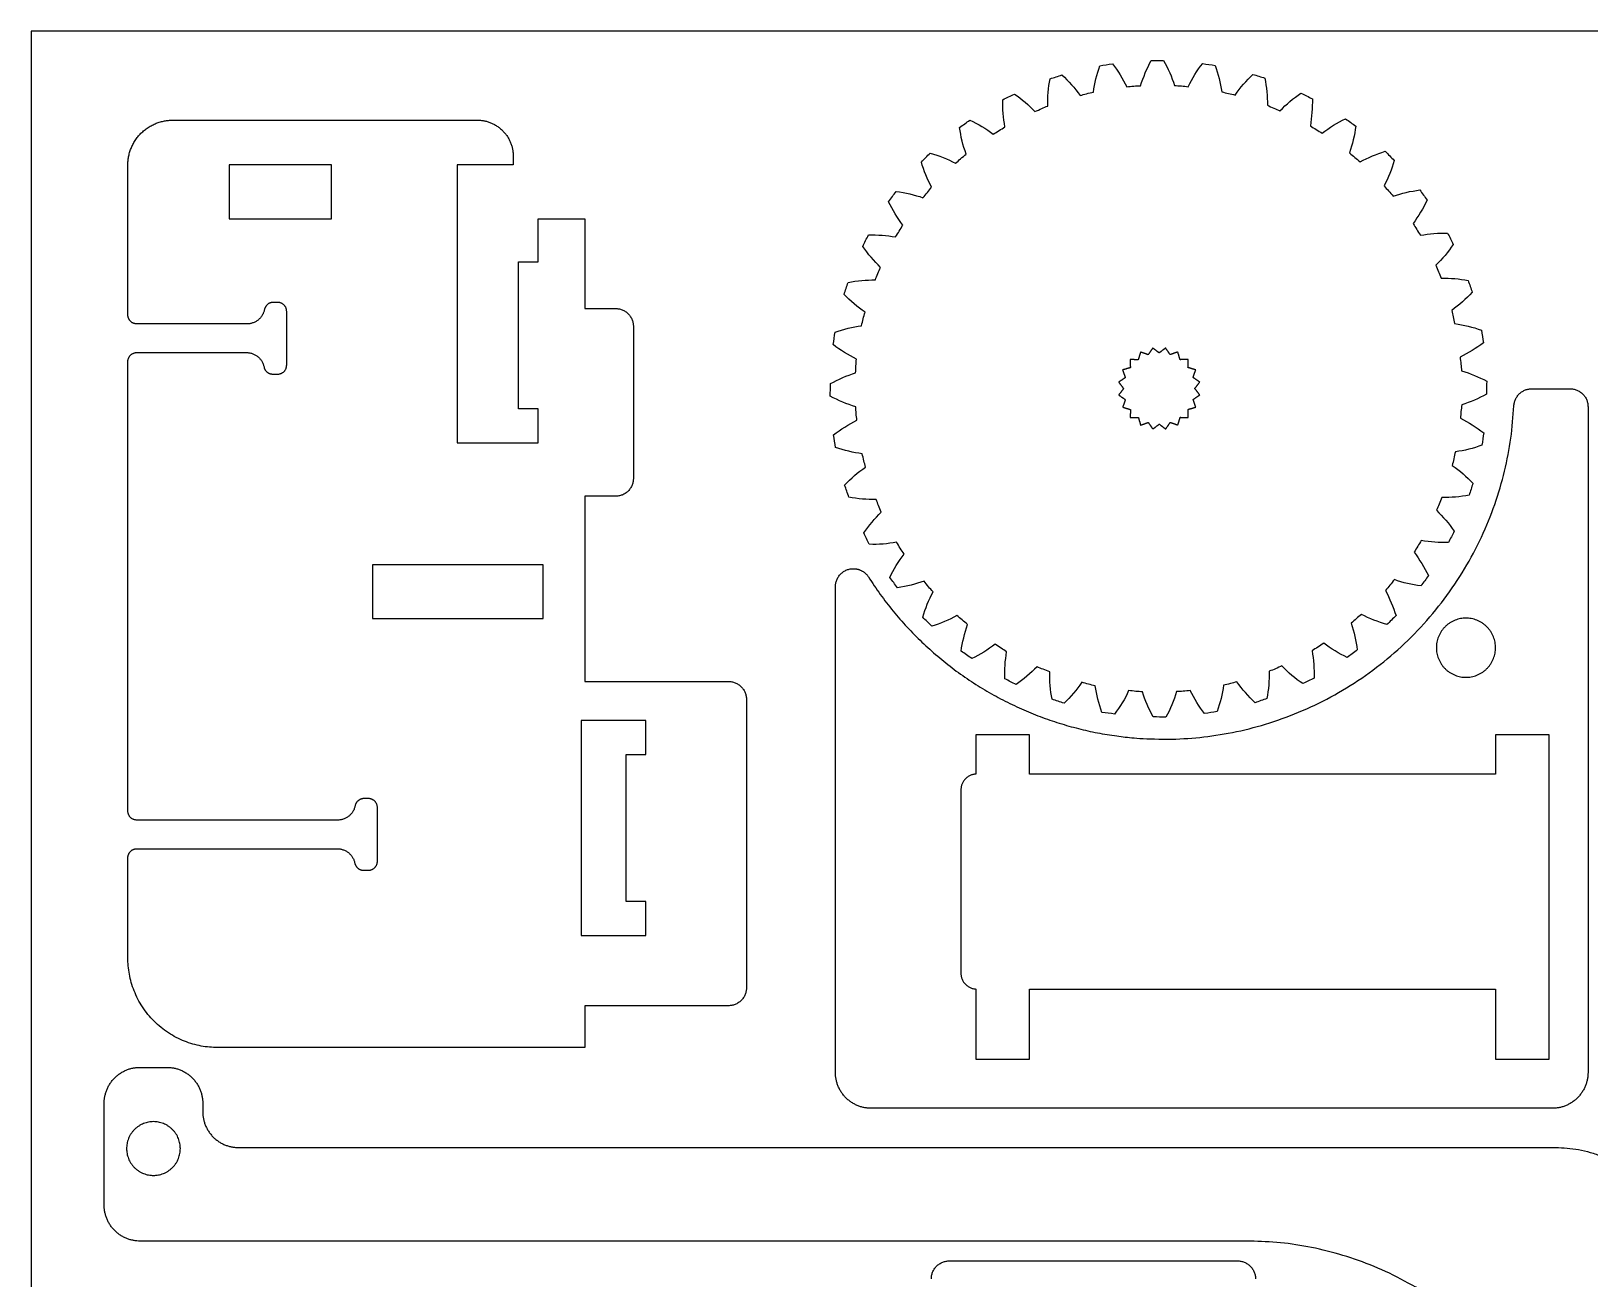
# Model space of a CAD drawing. Header units: millimetres. Extents: x -488 to 12, y -1 to 299.
# Drawn here: x -488.3 to -401.3, y 229.5 to 299.1 of the extents above; entities that cross this region are included whole.
import ezdxf

# ---------------------------------------------------------------- set-up
doc = ezdxf.new("R2010")
doc.units = ezdxf.units.MM
doc.header["$MEASUREMENT"] = 0
doc.layers.add('DEFAULT', color=7, linetype='Continuous')

msp = doc.modelspace()

# ---------------------------------------------------------------- linework, layer by layer
at = {"layer": 'DEFAULT'}
for p, q in [((-464.541, 291.628), (-464.541, 276.128)), ((-464.541, 276.128), (-460.021, 276.128))]:
    msp.add_line(p, q, dxfattribs=at)
msp.add_lwpolyline([(-488.317, -0.907), (11.683, -0.907), (11.683, 299.093), (-488.317, 299.093), (-488.317, -0.907)], dxfattribs=at)
for points, degree in [([(-426.417, 296.049), (-426.253, 296.543), (-426.066, 296.999), (-425.821, 297.454)], 3), ([(-425.821, 297.454), (-425.59, 297.456), (-425.358, 297.459), (-425.126, 297.461)], 3), ([(-425.126, 297.461), (-424.873, 297.019), (-424.678, 296.537), (-424.519, 296.061)], 3), ([(-431.461, 296.437), (-431.24, 296.507), (-431.019, 296.578), (-430.798, 296.649)], 3), ([(-430.798, 296.649), (-430.418, 296.308), (-430.091, 295.927), (-429.79, 295.504)], 3), ([(-429.039, 295.688), (-428.972, 296.191), (-428.859, 296.682), (-428.686, 297.159)], 3), ([(-428.686, 297.159), (-428.453, 297.197), (-428.22, 297.235), (-427.987, 297.273)], 3), ([(-427.987, 297.273), (-427.671, 296.869), (-427.4, 296.444), (-427.188, 295.988)], 3), ([(-423.749, 295.995), (-423.534, 296.464), (-423.274, 296.892), (-422.945, 297.286)], 3), ([(-422.945, 297.286), (-422.715, 297.253), (-422.484, 297.22), (-422.254, 297.187)], 3), ([(-422.254, 297.187), (-422.083, 296.706), (-421.965, 296.214), (-421.887, 295.706)], 3), ([(-421.142, 295.531), (-420.85, 295.941), (-420.519, 296.339), (-420.146, 296.684)], 3), ([(-420.146, 296.684), (-419.924, 296.614), (-419.702, 296.545), (-419.479, 296.475)], 3), ([(-431.594, 294.916), (-431.601, 295.419), (-431.558, 295.942), (-431.461, 296.437)], 3), ([(-427.188, 295.988), (-427.057, 296.002), (-426.925, 296.016), (-426.794, 296.031)], 3), ([(-426.794, 296.031), (-426.668, 296.037), (-426.543, 296.043), (-426.417, 296.049)], 3), ([(-424.519, 296.061), (-424.392, 296.053), (-424.264, 296.046), (-424.136, 296.038)], 3), ([(-424.136, 296.038), (-424.007, 296.024), (-423.878, 296.01), (-423.749, 295.995)], 3), ([(-421.887, 295.706), (-421.763, 295.676), (-421.639, 295.647), (-421.515, 295.618)], 3), ([(-419.479, 296.475), (-419.387, 295.969), (-419.333, 295.464), (-419.339, 294.957)], 3), ([(-433.98, 293.75), (-434.074, 294.253), (-434.106, 294.765), (-434.1, 295.271)], 3), ([(-434.1, 295.271), (-433.885, 295.376), (-433.669, 295.481), (-433.454, 295.586)], 3), ([(-433.454, 295.586), (-433.036, 295.3), (-432.645, 294.982), (-432.305, 294.612)], 3), ([(-431.931, 294.778), (-431.819, 294.824), (-431.706, 294.87), (-431.594, 294.916)], 3), ([(-429.79, 295.504), (-429.669, 295.537), (-429.548, 295.571), (-429.427, 295.605)], 3), ([(-429.427, 295.605), (-429.297, 295.633), (-429.168, 295.661), (-429.039, 295.688)], 3), ([(-421.515, 295.618), (-421.39, 295.589), (-421.266, 295.56), (-421.142, 295.531)], 3), ([(-419.339, 294.957), (-419.219, 294.906), (-419.098, 294.855), (-418.977, 294.804)], 3), ([(-418.635, 294.649), (-418.28, 295.018), (-417.889, 295.352), (-417.466, 295.64)], 3), ([(-417.466, 295.64), (-417.252, 295.534), (-417.038, 295.428), (-416.824, 295.322)], 3), ([(-416.824, 295.322), (-416.827, 294.818), (-416.859, 294.308), (-416.937, 293.805)], 3), ([(-480.421, 294.128), (-474.755, 294.128), (-469.088, 294.128), (-463.421, 294.128)], 3), ([(-436.508, 293.721), (-436.319, 293.857), (-436.13, 293.993), (-435.941, 294.129)], 3), ([(-435.941, 294.129), (-435.474, 293.918), (-435.036, 293.655), (-434.633, 293.348)], 3), ([(-432.305, 294.612), (-432.18, 294.667), (-432.055, 294.722), (-431.931, 294.778)], 3), ([(-418.977, 294.804), (-418.863, 294.753), (-418.749, 294.701), (-418.635, 294.649)], 3), ([(-416.281, 293.405), (-415.878, 293.719), (-415.441, 293.993), (-414.976, 294.206)], 3), ([(-414.976, 294.206), (-414.785, 294.068), (-414.594, 293.931), (-414.403, 293.793)], 3), ([(-436.142, 292.239), (-436.331, 292.713), (-436.446, 293.209), (-436.508, 293.721)], 3), ([(-434.633, 293.348), (-434.524, 293.415), (-434.415, 293.482), (-434.307, 293.549)], 3), ([(-434.307, 293.549), (-434.198, 293.616), (-434.089, 293.683), (-433.98, 293.75)], 3), ([(-416.937, 293.805), (-416.828, 293.738), (-416.719, 293.671), (-416.609, 293.605)], 3), ([(-416.609, 293.605), (-416.5, 293.538), (-416.391, 293.471), (-416.281, 293.405)], 3), ([(-414.403, 293.793), (-414.47, 293.288), (-414.591, 292.788), (-414.753, 292.301)], 3), ([(-438.644, 291.792), (-438.481, 291.959), (-438.318, 292.126), (-438.155, 292.294)], 3), ([(-438.155, 292.294), (-437.661, 292.156), (-437.182, 291.962), (-436.734, 291.721)], 3), ([(-436.458, 291.977), (-436.353, 292.064), (-436.247, 292.152), (-436.142, 292.239)], 3), ([(-414.753, 292.301), (-414.655, 292.219), (-414.557, 292.136), (-414.459, 292.053)], 3), ([(-414.166, 291.805), (-413.719, 292.044), (-413.247, 292.236), (-412.762, 292.391)], 3), ([(-412.762, 292.391), (-412.594, 292.221), (-412.426, 292.051), (-412.258, 291.882)], 3), ([(-482.921, 283.262), (-482.921, 286.05), (-482.921, 288.839), (-482.921, 291.628)], 3), ([(-471.555, 291.628), (-473.459, 291.628), (-475.363, 291.628), (-477.267, 291.628)], 3), ([(-477.267, 291.628), (-477.267, 290.628), (-477.267, 289.628), (-477.267, 288.628)], 3), ([(-471.555, 288.628), (-471.555, 289.628), (-471.555, 290.628), (-471.555, 291.628)], 3), ([(-461.421, 291.628), (-462.461, 291.628), (-463.501, 291.628), (-464.541, 291.628)], 3), ([(-461.421, 292.128), (-461.421, 291.962), (-461.421, 291.795), (-461.421, 291.628)], 3), ([(-438.079, 290.385), (-438.304, 290.833), (-438.511, 291.308), (-438.644, 291.792)], 3), ([(-436.734, 291.721), (-436.642, 291.807), (-436.55, 291.892), (-436.458, 291.977)], 3), ([(-414.459, 292.053), (-414.361, 291.97), (-414.263, 291.888), (-414.166, 291.805)], 3), ([(-412.258, 291.882), (-412.394, 291.384), (-412.593, 290.912), (-412.829, 290.459)], 3), ([(-440.481, 289.575), (-440.336, 289.767), (-440.191, 289.959), (-440.046, 290.151)], 3), ([(-440.046, 290.151), (-439.537, 290.083), (-439.04, 289.966), (-438.554, 289.802)], 3), ([(-438.554, 289.802), (-438.472, 289.9), (-438.389, 289.998), (-438.306, 290.095)], 3), ([(-438.306, 290.095), (-438.231, 290.192), (-438.155, 290.288), (-438.079, 290.385)], 3), ([(-412.829, 290.459), (-412.744, 290.368), (-412.659, 290.276), (-412.574, 290.184)], 3), ([(-412.574, 290.184), (-412.488, 290.086), (-412.401, 289.987), (-412.315, 289.888)], 3), ([(-412.315, 289.888), (-411.839, 290.059), (-411.341, 290.167), (-410.831, 290.234)], 3), ([(-410.422, 289.667), (-410.64, 289.208), (-410.914, 288.767), (-411.202, 288.359)], 3), ([(-410.831, 290.234), (-410.694, 290.045), (-410.558, 289.856), (-410.422, 289.667)], 3), ([(-439.678, 288.27), (-439.983, 288.691), (-440.248, 289.117), (-440.481, 289.575)], 3), ([(-477.267, 288.628), (-475.363, 288.628), (-473.459, 288.628), (-471.555, 288.628)], 3), ([(-460.021, 286.228), (-460.021, 287.028), (-460.021, 287.828), (-460.021, 288.628)], 3), ([(-460.021, 288.628), (-459.155, 288.628), (-458.288, 288.628), (-457.421, 288.628)], 3), ([(-457.421, 288.628), (-457.421, 286.959), (-457.421, 285.29), (-457.421, 283.62)], 3), ([(-440.079, 287.614), (-440.012, 287.723), (-439.945, 287.832), (-439.878, 287.942)], 3), ([(-439.878, 287.942), (-439.812, 288.051), (-439.745, 288.16), (-439.678, 288.27)], 3), ([(-411.202, 288.359), (-411.136, 288.25), (-411.069, 288.142), (-411.002, 288.033)], 3), ([(-411.002, 288.033), (-410.935, 287.924), (-410.868, 287.815), (-410.801, 287.706)], 3), ([(-441.914, 287.085), (-441.808, 287.299), (-441.702, 287.513), (-441.596, 287.727)], 3), ([(-440.922, 285.915), (-441.287, 286.279), (-441.62, 286.661), (-441.914, 287.085)], 3), ([(-441.596, 287.727), (-441.089, 287.735), (-440.58, 287.702), (-440.079, 287.614)], 3), ([(-410.801, 287.706), (-410.295, 287.801), (-409.791, 287.844), (-409.28, 287.826)], 3), ([(-408.968, 287.201), (-409.24, 286.77), (-409.575, 286.385), (-409.94, 286.031)], 3), ([(-409.28, 287.826), (-409.176, 287.618), (-409.072, 287.409), (-408.968, 287.201)], 3), ([(-461.121, 278.028), (-461.121, 280.762), (-461.121, 283.495), (-461.121, 286.228)], 3), ([(-461.121, 286.228), (-460.755, 286.228), (-460.388, 286.228), (-460.021, 286.228)], 3), ([(-441.21, 285.215), (-441.166, 285.334), (-441.122, 285.454), (-441.078, 285.574)], 3), ([(-441.078, 285.574), (-441.026, 285.688), (-440.974, 285.802), (-440.922, 285.915)], 3), ([(-409.94, 286.031), (-409.892, 285.912), (-409.845, 285.793), (-409.797, 285.674)], 3), ([(-409.797, 285.674), (-409.743, 285.556), (-409.689, 285.438), (-409.635, 285.32)], 3), ([(-409.635, 285.32), (-409.132, 285.322), (-408.626, 285.28), (-408.135, 285.183)], 3), ([(-442.957, 284.405), (-442.881, 284.628), (-442.805, 284.851), (-442.728, 285.075)], 3), ([(-441.784, 283.413), (-442.209, 283.695), (-442.606, 284.042), (-442.957, 284.405)], 3), ([(-442.728, 285.075), (-442.223, 285.173), (-441.72, 285.224), (-441.21, 285.215)], 3), ([(-407.902, 284.525), (-408.255, 284.153), (-408.638, 283.82), (-409.047, 283.516)], 3), ([(-408.135, 285.183), (-408.058, 284.964), (-407.98, 284.744), (-407.902, 284.525)], 3), ([(-474.56, 283.962), (-474.643, 283.962), (-474.726, 283.962), (-474.81, 283.962)], 3), ([(-457.421, 283.62), (-456.852, 283.62), (-456.283, 283.62), (-455.714, 283.62)], 3), ([(-476.279, 282.762), (-481.66, 282.762), (-482.041, 282.762), (-482.421, 282.762)], 3), ([(-474.06, 280.462), (-474.06, 281.462), (-474.06, 282.462), (-474.06, 283.462)], 3), ([(-443.461, 282.297), (-442.983, 282.475), (-442.489, 282.593), (-441.979, 282.663)], 3), ([(-441.979, 282.663), (-441.95, 282.788), (-441.921, 282.912), (-441.892, 283.037)], 3), ([(-441.892, 283.037), (-441.856, 283.162), (-441.82, 283.287), (-441.784, 283.413)], 3), ([(-409.047, 283.516), (-409.021, 283.394), (-408.994, 283.272), (-408.967, 283.15)], 3), ([(-408.967, 283.15), (-408.94, 283.027), (-408.913, 282.905), (-408.887, 282.782)], 3), ([(-408.887, 282.782), (-408.377, 282.711), (-407.878, 282.589), (-407.391, 282.412)], 3), ([(-454.714, 282.62), (-454.714, 279.795), (-454.714, 276.97), (-454.714, 274.145)], 3), ([(-443.56, 281.606), (-443.527, 281.836), (-443.494, 282.067), (-443.461, 282.297)], 3), ([(-407.391, 282.412), (-407.354, 282.179), (-407.316, 281.946), (-407.278, 281.713)], 3), ([(-482.421, 281.162), (-482.049, 281.162), (-481.677, 281.162), (-476.304, 281.162)], 3), ([(-442.269, 280.802), (-442.724, 281.027), (-443.164, 281.286), (-443.56, 281.606)], 3), ([(-426.412, 281.194), (-426.478, 280.978), (-426.544, 280.761)], 2), ([(-425.99, 281.045), (-426.201, 281.119), (-426.412, 281.194)], 2), ([(-425.732, 281.416), (-425.861, 281.23), (-425.99, 281.045)], 2), ([(-425.376, 281.143), (-425.554, 281.279), (-425.732, 281.416)], 2), ([(-425.016, 281.416), (-425.196, 281.28), (-425.376, 281.143)], 2), ([(-424.762, 281.047), (-424.889, 281.232), (-425.016, 281.416)], 2), ([(-424.335, 281.195), (-424.548, 281.121), (-424.762, 281.047)], 2), ([(-424.208, 280.766), (-424.271, 280.98), (-424.335, 281.195)], 2), ([(-407.278, 281.713), (-407.683, 281.403), (-408.12, 281.136), (-408.584, 280.911)], 3), ([(-482.921, 255.581), (-482.921, 263.941), (-482.921, 272.301), (-482.921, 280.662)], 3), ([(-442.314, 280.035), (-442.307, 280.163), (-442.299, 280.29), (-442.292, 280.418)], 3), ([(-442.292, 280.418), (-442.284, 280.546), (-442.277, 280.674), (-442.269, 280.802)], 3), ([(-426.983, 280.321), (-427.197, 280.257), (-427.412, 280.194)], 2), ([(-427.412, 280.194), (-427.338, 279.98), (-427.264, 279.766)], 2), ([(-426.544, 280.761), (-426.768, 280.767), (-426.991, 280.773)], 2), ([(-426.991, 280.773), (-426.987, 280.547), (-426.983, 280.321)], 2), ([(-423.755, 280.775), (-423.982, 280.77), (-424.208, 280.766)], 2), ([(-423.767, 280.327), (-423.761, 280.551), (-423.755, 280.775)], 2), ([(-423.334, 280.196), (-423.551, 280.261), (-423.767, 280.327)], 2), ([(-423.484, 279.773), (-423.409, 279.985), (-423.334, 280.196)], 2), ([(-408.584, 280.911), (-408.57, 280.78), (-408.555, 280.648), (-408.541, 280.517)], 3), ([(-408.541, 280.517), (-408.528, 280.392), (-408.515, 280.268), (-408.502, 280.143)], 3), ([(-408.502, 280.143), (-408.019, 280), (-407.54, 279.806), (-407.1, 279.568)], 3), ([(-474.835, 279.962), (-474.743, 279.962), (-474.651, 279.962), (-474.56, 279.962)], 3), ([(-443.728, 278.73), (-443.723, 278.963), (-443.719, 279.196), (-443.714, 279.429)], 3), ([(-443.714, 279.429), (-443.274, 279.675), (-442.8, 279.877), (-442.314, 280.035)], 3), ([(-427.264, 279.766), (-427.448, 279.64), (-427.633, 279.513)], 2), ([(-427.633, 279.513), (-427.496, 279.333), (-427.36, 279.152)], 2), ([(-423.113, 279.515), (-423.298, 279.644), (-423.484, 279.773)], 2), ([(-423.386, 279.16), (-423.249, 279.337), (-423.113, 279.515)], 2), ([(-407.1, 279.568), (-407.104, 279.328), (-407.107, 279.089), (-407.111, 278.849)], 3), ([(-442.302, 278.137), (-442.796, 278.285), (-443.281, 278.497), (-443.728, 278.73)], 3), ([(-427.36, 279.152), (-427.496, 278.975), (-427.633, 278.797)], 2), ([(-427.633, 278.797), (-427.447, 278.668), (-427.262, 278.538)], 2), ([(-427.262, 278.538), (-427.336, 278.327), (-427.411, 278.116)], 2), ([(-423.482, 278.545), (-423.297, 278.672), (-423.113, 278.799)], 2), ([(-423.334, 278.118), (-423.408, 278.332), (-423.482, 278.545)], 2), ([(-423.113, 278.799), (-423.249, 278.979), (-423.386, 279.16)], 2), ([(-407.111, 278.849), (-407.547, 278.6), (-408.017, 278.402), (-408.49, 278.246)], 3), ([(-404.581, 279.144), (-403.869, 279.144), (-403.158, 279.144), (-402.446, 279.144)], 3), ([(-460.021, 278.028), (-460.388, 278.028), (-460.755, 278.028), (-461.121, 278.028)], 3), ([(-460.021, 276.128), (-460.021, 276.762), (-460.021, 277.395), (-460.021, 278.028)], 3), ([(-442.284, 277.761), (-442.29, 277.886), (-442.296, 278.012), (-442.302, 278.137)], 3), ([(-442.244, 277.387), (-442.258, 277.511), (-442.271, 277.636), (-442.284, 277.761)], 3), ([(-427.411, 278.116), (-427.195, 278.051), (-426.978, 277.985)], 2), ([(-426.978, 277.985), (-426.984, 277.761), (-426.99, 277.537)], 2), ([(-426.99, 277.537), (-426.764, 277.542), (-426.538, 277.546)], 2), ([(-426.538, 277.546), (-426.474, 277.331), (-426.411, 277.117)], 2), ([(-424.333, 277.118), (-424.267, 277.334), (-424.202, 277.55)], 2), ([(-424.202, 277.55), (-423.978, 277.544), (-423.754, 277.539)], 2), ([(-423.763, 277.991), (-423.548, 278.054), (-423.334, 278.118)], 2), ([(-423.754, 277.539), (-423.758, 277.765), (-423.763, 277.991)], 2), ([(-408.537, 277.88), (-408.544, 277.752), (-408.552, 277.624), (-408.559, 277.496)], 3), ([(-408.559, 277.496), (-408.125, 277.269), (-407.673, 276.995), (-407.268, 276.692)], 3), ([(-408.49, 278.246), (-408.506, 278.124), (-408.521, 278.002), (-408.537, 277.88)], 3), ([(-401.446, 278.144), (-401.446, 265.763), (-401.446, 253.382), (-401.446, 241.001)], 3), ([(-443.547, 276.564), (-443.138, 276.883), (-442.707, 277.159), (-442.244, 277.387)], 3), ([(-426.411, 277.117), (-426.197, 277.191), (-425.983, 277.265)], 2), ([(-425.983, 277.265), (-425.857, 277.08), (-425.73, 276.896)], 2), ([(-425.73, 276.896), (-425.549, 277.032), (-425.369, 277.169)], 2), ([(-425.369, 277.169), (-425.191, 277.032), (-425.014, 276.896)], 2), ([(-425.014, 276.896), (-424.884, 277.082), (-424.755, 277.267)], 2), ([(-424.755, 277.267), (-424.544, 277.192), (-424.333, 277.118)], 2), ([(-407.268, 276.692), (-407.301, 276.461), (-407.334, 276.231), (-407.368, 276)], 3), ([(-443.434, 275.865), (-443.471, 276.098), (-443.509, 276.331), (-443.547, 276.564)], 3), ([(-441.942, 275.515), (-442.451, 275.581), (-442.948, 275.701), (-443.434, 275.865)], 3), ([(-407.368, 276), (-407.84, 275.811), (-408.346, 275.69), (-408.849, 275.634)], 3), ([(-441.858, 275.128), (-441.886, 275.257), (-441.914, 275.386), (-441.942, 275.515)], 3), ([(-441.757, 274.764), (-441.791, 274.886), (-441.824, 275.007), (-441.858, 275.128)], 3), ([(-408.933, 275.241), (-408.962, 275.117), (-408.991, 274.992), (-409.02, 274.868)], 3), ([(-409.02, 274.868), (-408.601, 274.572), (-408.223, 274.245), (-407.868, 273.873)], 3), ([(-408.849, 275.634), (-408.877, 275.503), (-408.905, 275.372), (-408.933, 275.241)], 3), ([(-442.926, 273.773), (-442.574, 274.14), (-442.181, 274.487), (-441.757, 274.764)], 3), ([(-455.714, 273.145), (-456.283, 273.145), (-456.852, 273.145), (-457.421, 273.145)], 3), ([(-457.421, 273.145), (-457.421, 269.701), (-457.421, 266.257), (-457.421, 262.813)], 3), ([(-442.69, 273.094), (-442.769, 273.321), (-442.847, 273.547), (-442.926, 273.773)], 3), ([(-441.17, 272.96), (-441.675, 272.957), (-442.189, 272.997), (-442.69, 273.094)], 3), ([(-408.076, 273.206), (-408.582, 273.111), (-409.088, 273.064), (-409.597, 273.086)], 3), ([(-407.868, 273.873), (-407.937, 273.65), (-408.007, 273.428), (-408.076, 273.206)], 3), ([(-441.86, 271.097), (-441.572, 271.516), (-441.237, 271.899), (-440.889, 272.267)], 3), ([(-441.031, 272.624), (-441.077, 272.736), (-441.124, 272.848), (-441.17, 272.96)], 3), ([(-440.889, 272.267), (-440.936, 272.386), (-440.984, 272.505), (-441.031, 272.624)], 3), ([(-409.746, 272.703), (-409.798, 272.59), (-409.85, 272.476), (-409.902, 272.362)], 3), ([(-409.902, 272.362), (-409.533, 272.01), (-409.197, 271.624), (-408.911, 271.192)], 3), ([(-409.597, 273.086), (-409.647, 272.959), (-409.697, 272.831), (-409.746, 272.703)], 3), ([(-441.548, 270.472), (-441.652, 270.68), (-441.756, 270.888), (-441.86, 271.097)], 3), ([(-440.027, 270.591), (-440.523, 270.485), (-441.039, 270.442), (-441.548, 270.472)], 3), ([(-439.823, 270.245), (-439.891, 270.36), (-439.959, 270.476), (-440.027, 270.591)], 3), ([(-410.749, 270.684), (-410.816, 270.575), (-410.883, 270.465), (-410.949, 270.356)], 3), ([(-409.233, 270.571), (-409.74, 270.544), (-410.247, 270.587), (-410.749, 270.684)], 3), ([(-408.911, 271.192), (-409.018, 270.985), (-409.126, 270.778), (-409.233, 270.571)], 3), ([(-440.403, 268.61), (-440.19, 269.075), (-439.928, 269.52), (-439.602, 269.921)], 3), ([(-439.602, 269.921), (-439.675, 270.029), (-439.749, 270.137), (-439.823, 270.245)], 3), ([(-410.949, 270.356), (-411.016, 270.247), (-411.083, 270.138), (-411.15, 270.028)], 3), ([(-411.15, 270.028), (-410.85, 269.615), (-410.573, 269.171), (-410.348, 268.723)], 3), ([(-459.743, 269.329), (-462.919, 269.329), (-466.096, 269.329), (-469.273, 269.329)], 3), ([(-469.273, 269.329), (-469.273, 268.329), (-469.273, 267.329), (-469.273, 266.329)], 3), ([(-459.743, 266.329), (-459.743, 267.329), (-459.743, 268.329), (-459.743, 269.329)], 3), ([(-443.44, 241.001), (-443.44, 250.036), (-443.44, 259.071), (-443.44, 268.106)], 3), ([(-439.974, 268.046), (-440.117, 268.234), (-440.26, 268.422), (-440.403, 268.61)], 3), ([(-438.492, 268.412), (-438.968, 268.234), (-439.463, 268.116), (-439.974, 268.046)], 3), ([(-438.251, 268.093), (-438.331, 268.199), (-438.412, 268.306), (-438.492, 268.412)], 3), ([(-437.995, 267.818), (-438.08, 267.909), (-438.166, 268.001), (-438.251, 268.093)], 3), ([(-412.498, 268.185), (-412.58, 268.087), (-412.663, 267.99), (-412.746, 267.892)], 3), ([(-412.746, 267.892), (-412.508, 267.44), (-412.316, 266.969), (-412.16, 266.488)], 3), ([(-412.253, 268.499), (-412.335, 268.395), (-412.416, 268.29), (-412.498, 268.185)], 3), ([(-410.762, 268.149), (-411.277, 268.202), (-411.773, 268.316), (-412.253, 268.499)], 3), ([(-410.348, 268.723), (-410.486, 268.532), (-410.624, 268.341), (-410.762, 268.149)], 3), ([(-438.567, 266.395), (-438.425, 266.893), (-438.226, 267.367), (-437.995, 267.818)], 3), ([(-469.273, 266.329), (-466.096, 266.329), (-462.919, 266.329), (-459.743, 266.329)], 3), ([(-438.066, 265.907), (-438.233, 266.07), (-438.4, 266.233), (-438.567, 266.395)], 3), ([(-436.663, 266.493), (-437.105, 266.241), (-437.576, 266.04), (-438.066, 265.907)], 3), ([(-436.369, 266.244), (-436.467, 266.327), (-436.565, 266.41), (-436.663, 266.493)], 3), ([(-436.076, 265.997), (-436.174, 266.079), (-436.271, 266.162), (-436.369, 266.244)], 3), ([(-414.37, 266.321), (-414.469, 266.234), (-414.567, 266.148), (-414.666, 266.062)], 3), ([(-414.091, 266.556), (-414.184, 266.477), (-414.277, 266.399), (-414.37, 266.321)], 3), ([(-412.669, 265.984), (-413.156, 266.133), (-413.632, 266.327), (-414.091, 266.556)], 3), ([(-412.16, 266.488), (-412.33, 266.32), (-412.5, 266.152), (-412.669, 265.984)], 3), ([(-436.426, 264.505), (-436.353, 265.007), (-436.222, 265.509), (-436.076, 265.997)], 3), ([(-414.666, 266.062), (-414.501, 265.582), (-414.392, 265.087), (-414.32, 264.577)], 3), ([(-435.832, 264.094), (-436.03, 264.231), (-436.228, 264.368), (-436.426, 264.505)], 3), ([(-434.526, 264.897), (-434.929, 264.578), (-435.364, 264.311), (-435.832, 264.094)], 3), ([(-434.195, 264.676), (-434.305, 264.749), (-434.416, 264.823), (-434.526, 264.897)], 3), ([(-433.888, 264.472), (-433.99, 264.54), (-434.093, 264.608), (-434.195, 264.676)], 3), ([(-433.981, 262.959), (-434.013, 263.46), (-433.965, 263.98), (-433.888, 264.472)], 3), ([(-416.518, 264.728), (-416.627, 264.661), (-416.736, 264.595), (-416.845, 264.528)], 3), ([(-416.845, 264.528), (-416.759, 264.02), (-416.716, 263.517), (-416.725, 263.007)], 3), ([(-416.195, 264.949), (-416.303, 264.876), (-416.411, 264.802), (-416.518, 264.728)], 3), ([(-414.884, 264.148), (-415.34, 264.376), (-415.784, 264.637), (-416.195, 264.949)], 3), ([(-414.32, 264.577), (-414.508, 264.434), (-414.696, 264.291), (-414.884, 264.148)], 3), ([(-432.19, 263.628), (-432.55, 263.265), (-432.941, 262.931), (-433.359, 262.638)], 3), ([(-431.851, 263.493), (-431.964, 263.538), (-432.077, 263.583), (-432.19, 263.628)], 3), ([(-418.523, 263.686), (-418.641, 263.632), (-418.759, 263.578), (-418.877, 263.524)], 3), ([(-417.35, 262.694), (-417.784, 262.973), (-418.175, 263.301), (-418.523, 263.686)], 3), ([(-457.421, 262.813), (-454.749, 262.813), (-452.077, 262.813), (-449.405, 262.813)], 3), ([(-433.359, 262.638), (-433.566, 262.745), (-433.773, 262.852), (-433.981, 262.959)], 3), ([(-431.468, 263.344), (-431.596, 263.394), (-431.723, 263.443), (-431.851, 263.493)], 3), ([(-431.349, 261.823), (-431.45, 262.329), (-431.497, 262.835), (-431.468, 263.344)], 3), ([(-429.686, 262.767), (-429.967, 262.342), (-430.312, 261.946), (-430.679, 261.594)], 3), ([(-429.31, 262.659), (-429.436, 262.695), (-429.561, 262.731), (-429.686, 262.767)], 3), ([(-428.938, 262.572), (-429.062, 262.601), (-429.186, 262.63), (-429.31, 262.659)], 3), ([(-421.402, 262.693), (-421.531, 262.665), (-421.66, 262.637), (-421.789, 262.609)], 3), ([(-421.038, 262.794), (-421.159, 262.76), (-421.281, 262.727), (-421.402, 262.693)], 3), ([(-420.027, 261.628), (-420.399, 261.993), (-420.736, 262.372), (-421.038, 262.794)], 3), ([(-419.234, 263.381), (-419.233, 262.875), (-419.264, 262.359), (-419.368, 261.861)], 3), ([(-418.877, 263.524), (-418.996, 263.476), (-419.115, 263.429), (-419.234, 263.381)], 3), ([(-416.725, 263.007), (-416.933, 262.902), (-417.142, 262.798), (-417.35, 262.694)], 3), ([(-448.405, 261.813), (-448.405, 256.451), (-448.405, 251.088), (-448.405, 245.725)], 3), ([(-430.679, 261.594), (-430.902, 261.67), (-431.126, 261.747), (-431.349, 261.823)], 3), ([(-428.571, 261.09), (-428.736, 261.57), (-428.867, 262.064), (-428.938, 262.572)], 3), ([(-427.079, 262.303), (-427.279, 261.835), (-427.56, 261.401), (-427.859, 260.995)], 3), ([(-426.672, 262.263), (-426.807, 262.276), (-426.943, 262.289), (-427.079, 262.303)], 3), ([(-426.308, 262.237), (-426.43, 262.246), (-426.551, 262.254), (-426.672, 262.263)], 3), ([(-425.702, 260.837), (-425.956, 261.279), (-426.157, 261.756), (-426.308, 262.237)], 3), ([(-424.411, 262.248), (-424.551, 261.757), (-424.75, 261.267), (-425.004, 260.823)], 3), ([(-424.034, 262.267), (-424.16, 262.261), (-424.285, 262.255), (-424.411, 262.248)], 3), ([(-423.64, 262.31), (-423.772, 262.296), (-423.903, 262.282), (-424.034, 262.267)], 3), ([(-422.841, 261.025), (-423.158, 261.423), (-423.422, 261.849), (-423.64, 262.31)], 3), ([(-421.789, 262.609), (-421.841, 262.107), (-421.967, 261.622), (-422.142, 261.138)], 3), ([(-419.368, 261.861), (-419.587, 261.784), (-419.807, 261.706), (-420.027, 261.628)], 3), ([(-427.859, 260.995), (-428.097, 261.027), (-428.334, 261.059), (-428.571, 261.09)], 3), ([(-422.142, 261.138), (-422.375, 261.101), (-422.608, 261.063), (-422.841, 261.025)], 3), ([(-454.021, 260.636), (-455.055, 260.636), (-456.088, 260.636), (-457.621, 260.636)], 3), ([(-457.621, 260.636), (-457.621, 256.636), (-457.621, 252.636), (-457.621, 248.636)], 3), ([(-454.021, 258.736), (-454.021, 259.369), (-454.021, 260.002), (-454.021, 260.636)], 3), ([(-425.004, 260.823), (-425.236, 260.828), (-425.469, 260.832), (-425.702, 260.837)], 3), ([(-432.607, 259.829), (-433.607, 259.829), (-434.607, 259.829), (-435.607, 259.829)], 3), ([(-435.607, 259.829), (-435.607, 259.103), (-435.607, 258.376), (-435.607, 257.649)], 3), ([(-432.607, 257.651), (-432.607, 258.377), (-432.607, 259.103), (-432.607, 259.829)], 3), ([(-406.607, 259.829), (-406.607, 259.103), (-406.607, 258.377), (-406.607, 257.651)], 3), ([(-403.607, 259.829), (-404.607, 259.829), (-405.607, 259.829), (-406.607, 259.829)], 3), ([(-403.607, 241.741), (-403.607, 247.77), (-403.607, 253.8), (-403.607, 259.829)], 3), ([(-455.121, 258.736), (-454.755, 258.736), (-454.388, 258.736), (-454.021, 258.736)], 3), ([(-455.121, 250.536), (-455.121, 253.269), (-455.121, 256.002), (-455.121, 258.736)], 3), ([(-406.607, 257.651), (-415.273, 257.651), (-423.94, 257.651), (-432.607, 257.651)], 3), ([(-436.44, 256.751), (-436.44, 253.351), (-436.44, 249.951), (-436.44, 246.551)], 3), ([(-469.499, 256.281), (-469.582, 256.281), (-469.665, 256.281), (-469.749, 256.281)], 3), ([(-468.999, 252.781), (-468.999, 253.781), (-468.999, 254.781), (-468.999, 255.781)], 3), ([(-471.218, 255.081), (-477.619, 255.081), (-480.02, 255.081), (-482.421, 255.081)], 3), ([(-482.421, 253.481), (-480.027, 253.481), (-477.633, 253.481), (-471.238, 253.481)], 3), ([(-482.921, 247.393), (-482.921, 249.256), (-482.921, 251.118), (-482.921, 252.981)], 3), ([(-469.768, 252.281), (-469.679, 252.281), (-469.589, 252.281), (-469.499, 252.281)], 3), ([(-454.021, 250.536), (-454.388, 250.536), (-454.755, 250.536), (-455.121, 250.536)], 3), ([(-457.621, 248.636), (-456.088, 248.636), (-455.055, 248.636), (-454.021, 248.636)], 3), ([(-435.607, 245.654), (-435.607, 244.35), (-435.607, 243.045), (-435.607, 241.741)], 3), ([(-432.607, 245.651), (-423.94, 245.651), (-415.273, 245.651), (-406.607, 245.651)], 3), ([(-432.607, 241.741), (-432.607, 243.044), (-432.607, 244.348), (-432.607, 245.651)], 3), ([(-406.607, 245.651), (-406.607, 244.348), (-406.607, 243.044), (-406.607, 241.741)], 3), ([(-457.421, 244.725), (-457.421, 243.948), (-457.421, 243.17), (-457.421, 242.393)], 3), ([(-449.405, 244.725), (-452.077, 244.725), (-454.749, 244.725), (-457.421, 244.725)], 3), ([(-457.421, 242.393), (-464.255, 242.393), (-471.088, 242.393), (-477.921, 242.393)], 3), ([(-482.243, 241.285), (-481.743, 241.285), (-481.243, 241.285), (-480.743, 241.285)], 3), ([(-435.607, 241.741), (-434.607, 241.741), (-433.607, 241.741), (-432.607, 241.741)], 3), ([(-406.607, 241.741), (-405.607, 241.741), (-404.607, 241.741), (-403.607, 241.741)], 3), ([(-484.243, 233.594), (-484.243, 235.491), (-484.243, 237.388), (-484.243, 239.285)], 3), ([(-478.743, 239.285), (-478.743, 239.127), (-478.743, 238.969), (-478.743, 238.811)], 3), ([(-403.446, 239.001), (-416.111, 239.001), (-428.776, 239.001), (-441.44, 239.001)], 3), ([(-476.743, 236.811), (-452.243, 236.811), (-427.743, 236.811), (-403.243, 236.811)], 3), ([(-420.501, 231.594), (-441.082, 231.594), (-461.662, 231.594), (-482.243, 231.594)], 3), ([(-437.087, 230.488), (-431.724, 230.488), (-426.362, 230.488), (-420.999, 230.488)], 3)]:
    msp.add_open_spline(points, degree=degree, dxfattribs=at)
for points, weights in [([(-482.921, 291.628), (-482.921, 294.128), (-480.421, 294.128)], [1, 0.707106781189, 0.999999999995]), ([(-463.421, 294.128), (-461.421, 294.128), (-461.421, 292.128)], [0.999999999999, 0.70710678119, 0.999999999995]), ([(-475.299, 283.562), (-475.463, 282.762), (-476.279, 282.762)], [0.930688033363, 0.747270245639, 1]), ([(-474.81, 283.962), (-475.218, 283.962), (-475.299, 283.562)], [1, 0.747270245639, 0.930688033362]), ([(-474.06, 283.462), (-474.06, 283.962), (-474.56, 283.962)], [1, 0.707106781187, 1]), ([(-455.714, 283.62), (-454.714, 283.62), (-454.714, 282.62)], [1, 0.707106781192, 0.999999999988]), ([(-482.421, 282.762), (-482.921, 282.762), (-482.921, 283.262)], [1, 0.707106781189, 0.999999999995]), ([(-482.921, 280.662), (-482.921, 281.162), (-482.421, 281.162)], [0.999999999997, 0.707106781188, 1]), ([(-476.304, 281.162), (-475.488, 281.162), (-475.325, 280.362)], [1, 0.747270245639, 0.930688033363]), ([(-475.325, 280.362), (-475.243, 279.962), (-474.835, 279.962)], [0.930688033362, 0.747270245639, 1]), ([(-474.56, 279.962), (-474.06, 279.962), (-474.06, 280.462)], [1, 0.707106781187, 1]), ([(-405.58, 278.193), (-405.533, 279.144), (-404.581, 279.144)], [0.980713615321, 0.717090268238, 1]), ([(-402.446, 279.144), (-401.446, 279.144), (-401.446, 278.144)], [1, 0.707106781187, 1]), ([(-454.714, 274.145), (-454.714, 273.145), (-455.714, 273.145)], [0.999999999999, 0.70710678119, 0.999999999993]), ([(-443.44, 268.106), (-443.44, 269.106), (-442.44, 269.106)], [1, 0.707106781187, 1]), ([(-442.44, 269.106), (-441.892, 269.106), (-441.597, 268.643)], [1, 0.81479938772, 0.86380881914]), ([(-449.405, 262.813), (-448.405, 262.813), (-448.405, 261.813)], [0.999999999996, 0.707106781191, 0.999999999994]), ([(-435.607, 257.649), (-436.44, 257.587), (-436.44, 256.751)], [0.971478185465, 0.722139211853, 1]), ([(-470.239, 255.881), (-470.402, 255.081), (-471.218, 255.081)], [0.930688033363, 0.747270245639, 1]), ([(-469.749, 256.281), (-470.157, 256.281), (-470.239, 255.881)], [1, 0.747270245639, 0.930688033363]), ([(-468.999, 255.781), (-468.999, 256.281), (-469.499, 256.281)], [1, 0.707106781187, 1]), ([(-482.421, 255.081), (-482.921, 255.081), (-482.921, 255.581)], [1, 0.707106781189, 0.999999999995]), ([(-482.921, 252.981), (-482.921, 253.481), (-482.421, 253.481)], [1, 0.707106781187, 1]), ([(-471.238, 253.481), (-470.422, 253.481), (-470.258, 252.681)], [1, 0.747270245639, 0.930688033363]), ([(-470.258, 252.681), (-470.177, 252.281), (-469.768, 252.281)], [0.930688033363, 0.747270245639, 1]), ([(-469.499, 252.281), (-468.999, 252.281), (-468.999, 252.781)], [1, 0.707106781187, 1]), ([(-477.921, 242.393), (-482.921, 242.393), (-482.921, 247.393)], [1, 0.707106781187, 0.999999999998]), ([(-436.44, 246.551), (-436.44, 245.715), (-435.607, 245.654)], [1, 0.722139211853, 0.971478185465]), ([(-448.405, 245.725), (-448.405, 244.725), (-449.405, 244.725)], [1, 0.707106781189, 0.999999999996]), ([(-484.243, 239.285), (-484.243, 241.285), (-482.243, 241.285)], [1, 0.707106781187, 1]), ([(-480.743, 241.285), (-478.743, 241.285), (-478.743, 239.285)], [1, 0.707106781187, 1]), ([(-441.44, 239.001), (-443.44, 239.001), (-443.44, 241.001)], [1, 0.707106781187, 1]), ([(-401.446, 241.001), (-401.446, 239.001), (-403.446, 239.001)], [1, 0.707106781187, 1]), ([(-478.743, 238.811), (-478.743, 236.811), (-476.743, 236.811)], [1, 0.707106781187, 1]), ([(-403.243, 236.811), (-396.243, 236.811), (-396.243, 229.811)], [1, 0.707106781187, 1]), ([(-482.243, 231.594), (-484.243, 231.594), (-484.243, 233.594)], [1, 0.707106781187, 1]), ([(-438.087, 229.488), (-438.087, 230.488), (-437.087, 230.488)], [0.999999999996, 0.707106781191, 0.999999999994]), ([(-420.999, 230.488), (-419.999, 230.488), (-419.999, 229.488)], [1, 0.707106781189, 0.999999999996])]:
    msp.add_rational_spline(points, weights, degree=2, dxfattribs=at)
for points, weights, knots in [([(-441.597, 268.643), (-435.835, 259.594), (-425.107, 259.594), (-406.486, 259.594), (-405.58, 278.193)], [0.86380881914, 0.81479938772, 1, 0.717090268238, 0.980713615321], [0, 0, 0, 19.571711, 19.571711, 49.469169, 49.469169, 49.469169]), ([(-408.257, 266.347), (-409.907, 266.347), (-409.907, 264.697), (-409.907, 263.047), (-408.257, 263.047)], [1, 0.707106781187, 1, 0.707106781187, 1], [0, 0, 0, 2.591618, 2.591618, 5.183236, 5.183236, 5.183236]), ([(-408.257, 263.047), (-406.607, 263.047), (-406.607, 264.697), (-406.607, 266.347), (-408.257, 266.347)], [1, 0.707106781187, 1, 0.707106781187, 1], [0, 0, 0, 2.591618, 2.591618, 5.183236, 5.183236, 5.183236]), ([(-481.493, 238.256), (-482.993, 238.256), (-482.993, 236.756), (-482.993, 235.256), (-481.493, 235.256)], [1, 0.707106781187, 1, 0.707106781187, 1], [-4.711988, -4.711988, -4.711988, -2.355994, -2.355994, 0, 0, 0]), ([(-481.493, 235.256), (-479.993, 235.256), (-479.993, 236.756), (-479.993, 238.256), (-481.493, 238.256)], [1, 0.707106781187, 1, 0.707106781187, 1], [-4.711988, -4.711988, -4.711988, -2.355994, -2.355994, 0, 0, 0]), ([(-419.199, 194.506), (-401.934, 195.72), (-401.934, 213.027), (-401.934, 231.594), (-420.501, 231.594)], [0.972735506634, 0.721440496461, 1, 0.707106781187, 1], [-57.013114, -57.013114, -57.013114, -29.221585, -29.221585, 0, 0, 0])]:
    msp.add_rational_spline(points, weights, degree=2, knots=knots, dxfattribs=at)
at = {"layer": 'DEFAULT', "extrusion": (-7.58476e-08, 2.26918e-19, 1)}
msp.add_open_spline([(-454.021, 248.636), (-454.021, 249.269), (-454.021, 249.902), (-454.021, 250.536)], degree=3, dxfattribs=at)

doc.saveas('drawing.dxf')
